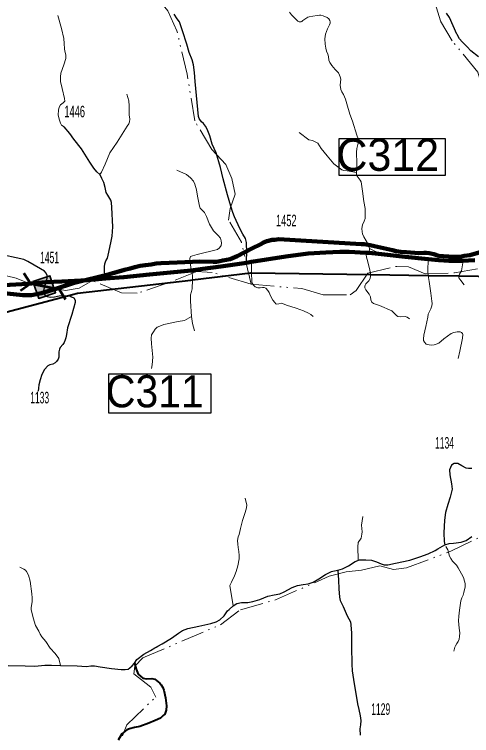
# Model space of a CAD drawing. Extents: x 293530 to 326535, y 221009 to 264119.
# Drawn here: x 298832 to 300611, y 243494 to 246300 of the extents above; entities that cross this region are included whole.
import ezdxf
from ezdxf.enums import TextEntityAlignment as Align

# ---------------------------------------------------------------- set-up
doc = ezdxf.new("R2010")
doc.units = 0
doc.header["$LTSCALE"] = 18
doc.linetypes.add('DASH_DOUBLE_DOT', pattern=[9.2, 5, -1.2, 0.3, -1.2, 0.3, -1.2])
for name, color, linetype, lineweight in [('28', 7, 'Continuous', 120), ('3', 7, 'Continuous', 158), ('31', 7, 'Continuous', 35), ('32', 7, 'Continuous', 25), ('35', 7, 'Continuous', 13), ('50', 7, 'Continuous', 13), ('56', 7, 'Continuous', 40), ('59', 7, 'DASH_DOUBLE_DOT', 13), ('8', 7, 'Continuous', 25)]:
    doc.layers.add(name, color=color, linetype=linetype, lineweight=lineweight)

msp = doc.modelspace()

# ---------------------------------------------------------------- hatches: boundary and pattern name
at = {"layer": '31'}
msp.add_hatch(color=256, dxfattribs=at).paths.add_polyline_path([(298904.4, 245260.74), (298970.19, 245283.08), (298992.55, 245217.24), (298926.76, 245194.89)])

# ---------------------------------------------------------------- linework, layer by layer
at = {"layer": '28'}
for points in [[(299734.99, 245333.9), (299754.66, 245337.7), (299888.34, 245357.72), (299975.11, 245369.46), (300044.45, 245374.29), (300098.79, 245376.02), (300134.66, 245376.02), (300200.21, 245371.88), (300212.29, 245371.88), (300260.24, 245367.39), (300352.87, 245356.34), (300442.56, 245347.71), (300484.48, 245343.57), (300522.77, 245341.84), (300578.66, 245341.84), (300599.02, 245342.19), (300623.68, 245343.57)], [(298522.18, 245348.75), (298569.1, 245312.85), (298594.63, 245295.59), (298614.3, 245283.85), (298648.11, 245270.04), (298681.91, 245256.92), (298719.17, 245248.64), (298741.25, 245246.57), (298759.88, 245245.88), (298785.41, 245245.88), (298814.39, 245247.26), (298884.08, 245252.09), (298954.8, 245257.61)], [(299186.12, 245272.46), (299258.56, 245277.98), (299357.92, 245288.34), (299439.34, 245295.24), (299519.38, 245304.22), (299565.95, 245310.43), (299634.95, 245319.41), (299734.99, 245333.9)], [(298954.8, 245257.61), (299016.21, 245260.38), (299115.57, 245265.9), (299186.12, 245272.46)]]:
    msp.add_lwpolyline(points, dxfattribs=at)
at = {"layer": '3'}
msp.add_line((300234.19, 245398.86), (300216.69, 245402.36), dxfattribs=at)
for points in [[(300216.69, 245402.36), (300193.44, 245406.11), (300181.44, 245406.11), (299861.44, 245425.11), (299845.44, 245423.61), (299833.94, 245422.36), (299821.19, 245419.36), (299813.94, 245417.61), (299801.94, 245412.11), (299791.44, 245406.36), (299756.19, 245389.11)], [(299756.19, 245389.11), (299699.44, 245359.36), (299671.19, 245348.36), (299642.69, 245342.61), (299631.19, 245339.86), (299619.19, 245337.36), (299605.69, 245337.61), (299553.19, 245338.36), (299525.69, 245336.86)], [(300604.69, 245363.36), (300582.69, 245360.11), (300572.44, 245358.36), (300552.94, 245356.36), (300540.19, 245356.36), (300521.69, 245358.36), (300483.19, 245361.11), (300463.94, 245366.61), (300446.94, 245370.61), (300435.19, 245372.86), (300425.44, 245372.11), (300405.94, 245370.61), (300358.19, 245374.36), (300335.69, 245375.86), (300318.19, 245378.36), (300304.19, 245382.61), (300234.19, 245398.86)], [(300790.19, 245392.86), (300757.94, 245397.61), (300743.94, 245397.86), (300734.19, 245396.86), (300726.44, 245397.11), (300716.69, 245393.86), (300704.94, 245391.86), (300604.69, 245363.36)], [(299525.69, 245336.86), (299465.69, 245334.36), (299402.94, 245332.36), (299383.44, 245330.86), (299364.19, 245327.36), (299341.69, 245324.86), (299321.44, 245321.36), (299300.94, 245316.86), (299282.94, 245311.36), (299260.94, 245306.11), (299202.19, 245289.61)], [(298993.19, 245232.86), (298937.69, 245215.11), (298898.69, 245207.86), (298864.44, 245207.11), (298779.19, 245217.11), (298594.69, 245244.61), (298516.19, 245265.36), (298479.44, 245276.36)], [(299202.19, 245289.61), (299060.44, 245254.36), (298993.19, 245232.86)]]:
    msp.add_lwpolyline(points, dxfattribs=at)
at = {"layer": '31', "lineweight": 25}
for points in [[(300096.31, 245817.06), (300508.1, 245817.06), (300508.1, 245673.59), (300096.31, 245673.59)], [(299199.58, 244901.29), (299596.66, 244901.29), (299596.66, 244748.52), (299199.58, 244748.52)]]:
    msp.add_lwpolyline(points, close=True, dxfattribs=at)
at = {"layer": '31'}
msp.add_lwpolyline([(298904.4, 245260.74), (298970.19, 245283.08), (298992.55, 245217.24), (298926.76, 245194.89)], close=True, dxfattribs=at)
at = {"layer": '32'}
for p in [(299704.98, 245367.39), (299734.99, 245333.9)]:
    msp.add_line(p, (299736.03, 245383.27), dxfattribs=at)
for points in [[(299736.03, 245383.27), (299735.34, 245401.91), (299734.99, 245412.96), (299731.03, 245427.8), (299720.68, 245445.06), (299709.29, 245466.81), (299689.28, 245512.37), (299682.21, 245529.63), (299674.62, 245553.45), (299661.86, 245598.33), (299644.78, 245660.81), (299633.57, 245704.31), (299616.84, 245761.26), (299602.35, 245795.44), (299592.69, 245827.2), (299581.82, 245853.09), (299575.61, 245865.86), (299568.02, 245875.53), (299560.08, 245882.78), (299553.53, 245890.71), (299551.46, 245894.51), (299549.05, 245902.45), (299541.28, 245984.61), (299535.59, 246038.81), (299533.18, 246074.71), (299529.21, 246104.05), (299524.03, 246123.04), (299512.65, 246151.34), (299502.82, 246184.14), (299486.6, 246236.26), (299474.01, 246271.13), (299466.08, 246283.21), (299454.35, 246301.16)], [(300638.59, 246134.89), (300609.05, 246158.68), (300594.15, 246173.78), (300574.33, 246193.39), (300564.87, 246205.58), (300555.39, 246221.77), (300554.23, 246223.79), (300524.9, 246288.4), (300513.64, 246305.1)], [(299186.12, 245272.46), (299182.32, 245298), (299182.32, 245317.33), (299183.7, 245329.07), (299187.84, 245340.81), (299194.05, 245351.85), (299196.81, 245362.9), (299207.16, 245411.92), (299211.99, 245437.46), (299214.75, 245473.37), (299211.3, 245549.31), (299210.27, 245567.95), (299207.51, 245577.62), (299195.09, 245596.26), (299189.57, 245607.3), (299184.74, 245626.64), (299179.91, 245645.97), (299172.32, 245661.16), (299165.53, 245676.02), (299165.07, 245677.03), (299153.34, 245687.39), (299141.61, 245701.89), (299125.05, 245724.67), (299093.31, 245777.14), (299063.3, 245814.42), (299048.12, 245837.21), (299026.04, 245862.06)], [(299736.03, 245383.27), (299762.94, 245397.77), (299779.15, 245404.32), (299800.02, 245412.61), (299816.24, 245417.1), (299831.07, 245419.51), (299844.87, 245421.93), (299869.54, 245421.58), (299939.92, 245415.72)], [(298954.8, 245257.61), (298958.94, 245274.18), (298958.94, 245284.54), (298955.49, 245292.82), (298948.59, 245300.42), (298934.1, 245310.08), (298883.73, 245338.39), (298868.55, 245345.99), (298759.19, 245370.15)], [(298954.8, 245257.61), (298945.49, 245225.16), (298944.8, 245215.5), (298951.7, 245206.52), (298959.98, 245202.38), (298973.09, 245200.31), (298987.58, 245201.69), (299006.2, 245204.45), (299022.07, 245205.83), (299037.94, 245205.14), (299047.6, 245205.14), (299054.5, 245201.69), (299062.78, 245196.86), (299068.3, 245187.88), (299068.99, 245178.91), (299055.19, 245132.65), (299039.32, 245080.87), (299035.18, 245054.64), (299032.42, 245042.21), (299029.66, 245033.23), (299025.87, 245022.88), (299020.35, 245015.97), (299010.69, 245004.24), (299007.24, 244997.33), (299005.17, 244986.98), (299004.48, 244973.17), (299005.17, 244966.26), (299001.72, 244957.98), (298996.2, 244949.69), (298990.68, 244944.86), (298981.71, 244938.65), (298969.98, 244936.58), (298962.39, 244932.43), (298949.28, 244918.63), (298938.93, 244898.6), (298932.72, 244877.89), (298926.51, 244859.25), (298925.48, 244846.13), (298924.79, 244833.71)], [(300612.43, 244532.85), (300599.83, 244532.86), (300590.66, 244534), (300574.03, 244543.76), (300557.68, 244553.23), (300543.35, 244552.65), (300533.88, 244546.63), (300525.86, 244527.41), (300526.14, 244508.76), (300533.31, 244472.89), (300535.32, 244453.33), (300528.72, 244421.2), (300518.97, 244392.5), (300510.37, 244362.09), (300505.5, 244332.43), (300503.82, 244282.9), (300504.96, 244249.07), (300507.22, 244235.74)], [(300507.22, 244235.74), (300524.14, 244241.19), (300541.05, 244242.63), (300570.59, 244246.07), (300590.08, 244252.67), (300612.73, 244268.45)], [(300090.25, 244137.1), (300109.46, 244143.3), (300132.11, 244154.78), (300158.49, 244171.71), (300174.55, 244177.16), (300182.29, 244178.02), (300189.17, 244178.02), (300200.07, 244177.73), (300222.43, 244176.3), (300241.65, 244170.56), (300259.71, 244161.95), (300270.61, 244158.79), (300285.52, 244158.79), (300315.62, 244164.82), (300370.73, 244176.3), (300410.3, 244189.49), (300442.99, 244201.54), (300469.37, 244214.45), (300479.69, 244219.96), (300507.22, 244235.74)], [(299299.8, 243775.66), (299309.02, 243790.36), (299335.4, 243810.15), (299361.32, 243825.36), (299378.52, 243835.11), (299384.26, 243837.98), (299390.85, 243841.71), (299407.77, 243851.47), (299443.61, 243872.7), (299470.57, 243892.78), (299486.79, 243902.99), (299506.89, 243911.02), (299550.45, 243919.92), (299597.19, 243929.39), (299616.68, 243936.56), (299631.88, 243944.59), (299647.94, 243960.09), (299656.25, 243970.99), (299661.99, 243979.31), (299667.91, 243984.64), (299684, 243999.13), (299697.83, 244007.48), (299715.89, 244011.5), (299741.13, 244012.07), (299760.34, 244015.8), (299787, 244023.84), (299818.83, 244036.17), (299842.63, 244041.34), (299865.57, 244045.93), (299882.48, 244053.67), (299913.17, 244070.03), (299934.38, 244078.06), (299955.49, 244082.02), (299975.85, 244084.89), (299995.34, 244090.34), (300016.85, 244103.82), (300042.37, 244120.75), (300066.45, 244132.51), (300071.9, 244133.66), (300090.25, 244137.1)], [(300090.25, 244137.1), (300093.12, 244098.37), (300094.55, 244064.23), (300097.42, 244032.67), (300100.29, 244019.93), (300111.47, 243995.55), (300127.53, 243959.97), (300139.57, 243935.87), (300141.29, 243924.4), (300143.87, 243891.69), (300143.87, 243839.07), (300144.73, 243771.65), (300147.02, 243745.25), (300151.9, 243712.55), (300167.96, 243617.3), (300172.26, 243595.61), (300178.28, 243570.36), (300180.57, 243552.28), (300179.14, 243535.07), (300177.13, 243519.58), (300177.7, 243495.48)], [(298807.84, 243766), (298874.08, 243765.31), (298911.34, 243763.92), (298949.98, 243767.38), (298976.2, 243767.38), (299011.73, 243766.69), (299076.93, 243765.31), (299112.12, 243763.23), (299129.37, 243765.31), (299143.17, 243765.31), (299165.25, 243761.16), (299210.1, 243754.95), (299247.36, 243750.81), (299263.23, 243751.5), (299274.27, 243752.19), (299281.86, 243757.02), (299290.83, 243764.62), (299299.8, 243775.66)]]:
    msp.add_lwpolyline(points, dxfattribs=at)
at = {"layer": '32', "lineweight": 40}
msp.add_lwpolyline([(299299.8, 243775.66), (299306.44, 243752.14), (299314.18, 243732.34), (299331.39, 243717.42), (299346.58, 243714.27), (299367.23, 243716.56), (299378.7, 243713.98), (299398.19, 243698.2), (299403.36, 243691.03), (299409.66, 243680.7), (299413.92, 243670.22), (299419.99, 243640.25), (299423.71, 243608.98), (299422.85, 243592.05), (299417.12, 243577.7), (299410.52, 243571.39), (299400.2, 243561.92), (299379.84, 243551.88), (299355.76, 243541.55), (299320.49, 243528.64), (299299.85, 243525.49), (299280.35, 243519.75), (299269.62, 243515.9), (299249.91, 243500.89), (299236.32, 243476.1)], dxfattribs=at)
at = {"layer": '35'}
for p, q in [((300213.67, 245389.48), (300212.29, 245371.88)), ((299754.66, 245337.7), (299755.33, 245294.97))]:
    msp.add_line(p, q, dxfattribs=at)
for points in [[(299026.04, 245862.06), (299015.69, 245868.97), (299011.55, 245877.25), (299006.03, 245892.44), (299002.58, 245909.7), (299003.27, 245926.96), (299006.72, 245939.39), (299010.86, 245947.67), (299021.9, 245956.65), (299028.8, 245962.86), (299027.08, 245972.53), (299017.42, 246011.88), (299011.21, 246038.81), (299011.21, 246057.45), (299012.59, 246071.95), (299024.32, 246103.7), (299032.6, 246128.56), (299031.91, 246142.37), (299027.77, 246156.86), (299026.39, 246165.84), (299026.04, 246186.55), (299024.66, 246206.57), (299015, 246245.24), (299001.2, 246296.33)], [(300163.3, 245684.63), (300165.2, 245720.18), (300164.16, 245764.37), (300164.85, 245778.18), (300167.61, 245788.53), (300170.37, 245799.23), (300170.54, 245809.25), (300169.51, 245816.49), (300164.68, 245830.3), (300147.43, 245885.19), (300137.6, 245912.12), (300126.38, 245952.16), (300120.86, 245970.8), (300113.28, 245988.41), (300106.72, 245998.42), (300101.89, 246008.43), (300100.51, 246025.34), (300102.06, 246047.78), (300099.65, 246056.76), (300096.89, 246064), (300093.09, 246072.29), (300081.02, 246085.41), (300067.56, 246100.94), (300059.46, 246113.02), (300056.01, 246121.65), (300054.28, 246135.81), (300052.56, 246145.47), (300047.38, 246156.52), (300043.76, 246169.29), (300041, 246184.48), (300040.31, 246205.54), (300043.42, 246223.49), (300050.49, 246244.2), (300058.77, 246259.73), (300061.18, 246266.29), (300061.18, 246271.47), (300059.46, 246276.99), (300055.66, 246282.86), (300048.76, 246288.73), (300033.58, 246294.6), (300024.96, 246296.67), (300019.78, 246296.67), (300010.12, 246295.63), (299993.91, 246292.87), (299979.07, 246290.8), (299973.55, 246289.08), (299966.31, 246284.24), (299955.27, 246275.96), (299950.79, 246273.2), (299947.68, 246271.82), (299944.23, 246271.12), (299940.09, 246271.82), (299934.92, 246274.23), (299923.53, 246284.93), (299909.9, 246299.09), (299903, 246309.44)], [(299165.07, 245677.03), (299171.63, 245686.7), (299184.74, 245717.77), (299203.37, 245761.26), (299231.66, 245803.38), (299270.29, 245864.82), (299276.85, 245874.49), (299279.61, 245882.08), (299280.99, 245892.44), (299278.92, 245909.01), (299278.23, 245926.27), (299278.92, 245944.22), (299276.85, 245963.55), (299269.26, 245989.79)], [(300163.3, 245684.63), (300127.07, 245691.19), (300114.14, 245692.91), (300106.89, 245695.67), (300075.15, 245718.8), (300049.24, 245750.24), (300025.47, 245779.01), (300013.31, 245799.47), (299992.45, 245809.52), (299978.45, 245812.44), (299939.79, 245840.96)], [(299463.83, 245694.3), (299501.78, 245677.04), (299516.96, 245664.61), (299528.69, 245650.8), (299534.9, 245639.06), (299540.42, 245616.97), (299544.56, 245593.5), (299552.15, 245553.45), (299555.6, 245546.55), (299571.47, 245529.98), (299579.06, 245514.1), (299591.48, 245484.41), (299606.66, 245458.18), (299625.29, 245440.23), (299633.91, 245429.18), (299636.67, 245418.82), (299638.05, 245410.54), (299637.36, 245400.87), (299629.77, 245391.9), (299622.18, 245385.68), (299542.84, 245366.35), (299524.9, 245360.83), (299518, 245358.76), (299514.55, 245349.78), (299519.38, 245304.22)], [(300213.67, 245389.48), (300209.7, 245403.29), (300200.73, 245419.51), (300191.41, 245434.01), (300186.58, 245445.75), (300185.21, 245454.38), (300184.86, 245467.5), (300186.41, 245481.3), (300193.31, 245496.15), (300197.11, 245505.81), (300197.8, 245513.41), (300197.8, 245544.82), (300192.1, 245571.75), (300186.58, 245611.79), (300181.58, 245648.73), (300177.44, 245655.63), (300166.75, 245670.82), (300163.99, 245678.41), (300163.3, 245684.63)], [(300260.24, 245367.39), (300229.54, 245381.89), (300213.67, 245389.48)], [(300200.21, 245371.88), (300202.63, 245355.65), (300207.11, 245337.36), (300215.74, 245305.25), (300218.32, 245291.44), (300218.32, 245287.73)], [(300442.56, 245347.71), (300441.36, 245300.76), (300442.05, 245285.92), (300442.33, 245284.23)], [(300578.66, 245341.84), (300572.45, 245302.49), (300564.86, 245289.37), (300562.1, 245282.47), (300562.11, 245282.36)], [(299519.38, 245304.22), (299524.55, 245295.24), (299525.24, 245278.67), (299524.9, 245267.19)], [(299755.33, 245294.97), (299755.87, 245260.72), (299756.9, 245254.16), (299762.08, 245246.22), (299768.63, 245240.7), (299779.67, 245236.21), (299787.95, 245235.87), (299797.95, 245236.9), (299803.82, 245236.9), (299810.37, 245234.49), (299818.83, 245225.86), (299824, 245218.26), (299829.18, 245205.49), (299838.49, 245187.54), (299845.74, 245178.56), (299849.88, 245173.73), (299852.98, 245172.69), (299860.92, 245173.38), (299870.23, 245176.15), (299876.09, 245175.46), (299891.62, 245169.24), (299929.22, 245156.82), (299957.17, 245147.15), (299976.31, 245138.17), (299985.97, 245132.65), (299994.6, 245124.37)], [(300218.32, 245287.73), (300218.32, 245281.78), (300216.94, 245272.11), (300211.77, 245263.14), (300200.04, 245251.4), (300197.28, 245246.91), (300196.24, 245242.77), (300195.9, 245236.56), (300199.35, 245228.62), (300212.46, 245211.01), (300218.15, 245201.35), (300218.84, 245189.26), (300222.98, 245179.94), (300229.19, 245175.8), (300253.34, 245166.83), (300300.6, 245147.15), (300308.88, 245138.86), (300319.23, 245128.51), (300324.41, 245125.06), (300334.76, 245123.68), (300353.21, 245124.02), (300360.8, 245122.3), (300369.43, 245116.08)], [(300442.33, 245284.23), (300446.19, 245261.07), (300452.74, 245215.84), (300457.05, 245183.74), (300457.4, 245175.11), (300457.05, 245166.48), (300452.57, 245155.09), (300442.91, 245133.34), (300441.01, 245121.95), (300433.42, 245086.05), (300426.18, 245051.53), (300424.8, 245038.07), (300424.45, 245030.82), (300428.42, 245024.26), (300434.63, 245017.35), (300440.84, 245015.28), (300446.02, 245013.9), (300454.98, 245013.21), (300466.37, 245013.9), (300473.27, 245016.32), (300483.62, 245021.15), (300503.97, 245037.38), (300531.4, 245059.12), (300541.75, 245062.58), (300554.86, 245064.65), (300566.59, 245064.65), (300572.11, 245062.92), (300576.25, 245058.78), (300577.97, 245053.95), (300576.59, 245040.48), (300565.21, 244989.74), (300558.83, 244960.74)], [(300562.11, 245282.36), (300562.45, 245275.22), (300569, 245264.52), (300583.15, 245247.6)], [(299524.9, 245267.19), (299523.86, 245231.72), (299521.1, 245222.06), (299516.96, 245208.94), (299516.96, 245184.09), (299521.1, 245124.02)], [(299521.1, 245124.02), (299494.54, 245109.52), (299469.01, 245104.69), (299413.12, 245092.95), (299397.94, 245086.74), (299388.28, 245082.6), (299380, 245075), (299373.79, 245065.34), (299366.2, 245052.91), (299364.13, 245039.79), (299366.2, 245017.7), (299370.34, 244966.61), (299368.62, 244936.92), (299365.86, 244921.73)], [(299521.1, 245124.02), (299524.9, 245097.79), (299532.48, 245069.48)], [(299729.75, 244417.96), (299733.11, 244405.89), (299736.42, 244391.42), (299735.51, 244380.64), (299730.03, 244361.94), (299720.01, 244330.53), (299712.39, 244299.87), (299706.23, 244276.78), (299702.93, 244266.84), (299700.75, 244252.48), (299701.46, 244238.06), (299703.51, 244225.62), (299705.32, 244210.78), (299706.91, 244195.14), (299707.23, 244181.13), (299701.4, 244154.44), (299695.35, 244132.15), (299689.22, 244115.47), (299677.62, 244090.49), (299670.66, 244077.82), (299684, 243999.13)], [(300187.76, 244345.76), (300183.21, 244313.04), (300185.1, 244286.13), (300183.7, 244277.28), (300181.37, 244262.37), (300170.55, 244245.05), (300168.12, 244228.69), (300169.73, 244177.59)], [(300511.58, 244229.95), (300518.52, 244217.01), (300525.52, 244191.66), (300530.14, 244182.77), (300537.74, 244172.61), (300546.28, 244164.04), (300552.62, 244156.31), (300559.04, 244146.98), (300571.57, 244123.12), (300579.78, 244108.56), (300583.8, 244094.47), (300585.94, 244086.03), (300585.98, 244072.82), (300581.02, 244050.11), (300578.32, 244039.76), (300573.72, 244029.85), (300569.18, 244017.94), (300563.97, 243982.43), (300561.2, 243958.87), (300560.94, 243940.87), (300563.65, 243911.21), (300565.51, 243893.97), (300564.61, 243878.78), (300563.02, 243869.21), (300559.74, 243860.07), (300554.57, 243851.77), (300549.39, 243843.07), (300546.89, 243837.92), (300542.59, 243822.8)], [(298853.72, 244149.69), (298868.65, 244140.99), (298875.39, 244137.65), (298879.39, 244132.77), (298886.4, 244117.83), (298892.75, 244095.29), (298899.46, 244045.54), (298901.25, 244029.9), (298900.73, 244013.91), (298897.61, 243992.76), (298897.65, 243984.36), (298905.47, 243952.41), (298914.44, 243922.72), (298926.86, 243900.63), (298931.69, 243888.89), (298939.28, 243878.53), (298953.77, 243859.89), (298971.02, 243833.66), (298990.34, 243812.94), (299005.52, 243793.61), (299011.73, 243766.69)]]:
    msp.add_lwpolyline(points, dxfattribs=at)
at = {"layer": '50', "lineweight": 53}
for p, q in [((298855.21, 245225.52), (298894.19, 245253.22)), ((299044.92, 245258.91), (299005.95, 245231.2)), ((299031.49, 245190.78), (299005.95, 245231.2))]:
    msp.add_line(p, q, dxfattribs=at)
msp.add_lwpolyline([(298868.64, 245293.65), (298894.19, 245253.22), (299005.95, 245231.2)], dxfattribs=at)
at = {"layer": '56'}
for points in [[(299524.9, 245267.19), (299751.09, 245295.04), (299755.33, 245294.97)], [(299755.33, 245294.97), (300218.32, 245287.73), (300442.33, 245284.23), (300562.11, 245282.36), (300712.68, 245280.01)], [(299039.26, 245205.14), (299077.48, 245215.2), (299518.84, 245266.45), (299524.9, 245267.19)], [(298055.19, 244727.17), (298234.67, 245053.1), (298733.96, 245124.8), (299039.26, 245205.14)]]:
    msp.add_lwpolyline(points, dxfattribs=at)
at = {"layer": '59'}
for points in [[(300777.62, 245327.01), (300782.19, 245453.61), (300768.16, 245489.89), (300663, 245610.03), (300661.44, 245638.06), (300654.03, 245643.2), (300660.94, 245991.2), (300635.94, 246075.72), (300535.88, 246196.75), (300490.28, 246274.69), (300460.66, 246372.31), (300448.09, 246451.58), (300463.5, 246748.39), (300433.66, 246841.02), (300330.69, 246877.06), (300290.91, 246903.88), (300269.03, 246932.31), (300231.56, 247099.11), (300157.97, 247249.62), (300079.88, 247343.22), (299983.59, 247425.16), (299920.59, 247499.23)], [(299753.28, 245249.98), (299715.72, 245413.8), (299665.34, 245499.83), (299672, 245544.7), (299691.66, 245600.34), (299678.56, 245661.62), (299655, 245716.11), (299601.06, 245774.19), (299533.78, 245885.58), (299504.5, 246067.22), (299464.59, 246236.06), (299429.12, 246313.8), (299368.22, 246389.03), (299295.91, 246430.48), (299222.47, 246510.97), (299210.75, 246540.2), (298962.53, 246713.2), (298918.62, 246766.09), (298892.19, 246809.62), (298850.84, 246938.5)], [(299753.28, 245249.98), (299602.34, 245296), (299541.53, 245300.22), (299433.25, 245256.36), (299309.75, 245214.78), (299248.84, 245217), (299136.09, 245264.25), (299084.25, 245235.28), (299030.56, 245226.34), (298886.62, 245254.2), (298839, 245274.17), (298702.94, 245306.88)], [(299753.28, 245249.98), (299950.94, 245233.06), (300034, 245209.39), (300138.22, 245208.31), (300161.69, 245225.86), (300207.22, 245292.97), (300320, 245319.75), (300365.66, 245317.84), (300430.81, 245290.53), (300545.28, 245294.27), (300715.01, 245324.1), (300777.62, 245327.01)], [(299252.75, 243493.34), (299269.47, 243536.02), (299382.53, 243643.81), (299363.47, 243682.19), (299296.66, 243733.55), (299300.19, 243763.48), (299331.84, 243795.86), (299633.69, 243924.91), (299711.97, 243983.38), (299848, 244021.69), (300057.09, 244113.55), (300123.78, 244131.23), (300182.47, 244137.08), (300254.25, 244154.64), (300307.16, 244140.59), (300358.19, 244146.59), (300530.78, 244211.17), (300639.31, 244264.03)]]:
    msp.add_lwpolyline(points, dxfattribs=at)

# ---------------------------------------------------------------- texts
at = {"layer": '31'}
msp.add_text('C312', height=125, dxfattribs=at).set_placement((300085.55, 245691.44))
at = {"layer": '31', "width": 0.95}
msp.add_text('C311', height=125, dxfattribs=at).set_placement((299188.85, 244771.09))
at = {"layer": '8'}
for s, width, p in [('1446', 0.6, (299066.61, 245899.93)), ('1452', 0.6, (299890.2, 245475.7)), ('1451', 0.55, (298969.03, 245332)), ('1133', 0.55, (298930.41, 244786.55)), ('1134', 0.55, (300506.1, 244610.49)), ('1129', 0.55, (300257.82, 243574.49))]:
    msp.add_text(s, height=45, dxfattribs=dict(at, width=width)).set_placement(p, align=Align.CENTER)

doc.saveas('drawing.dxf')
